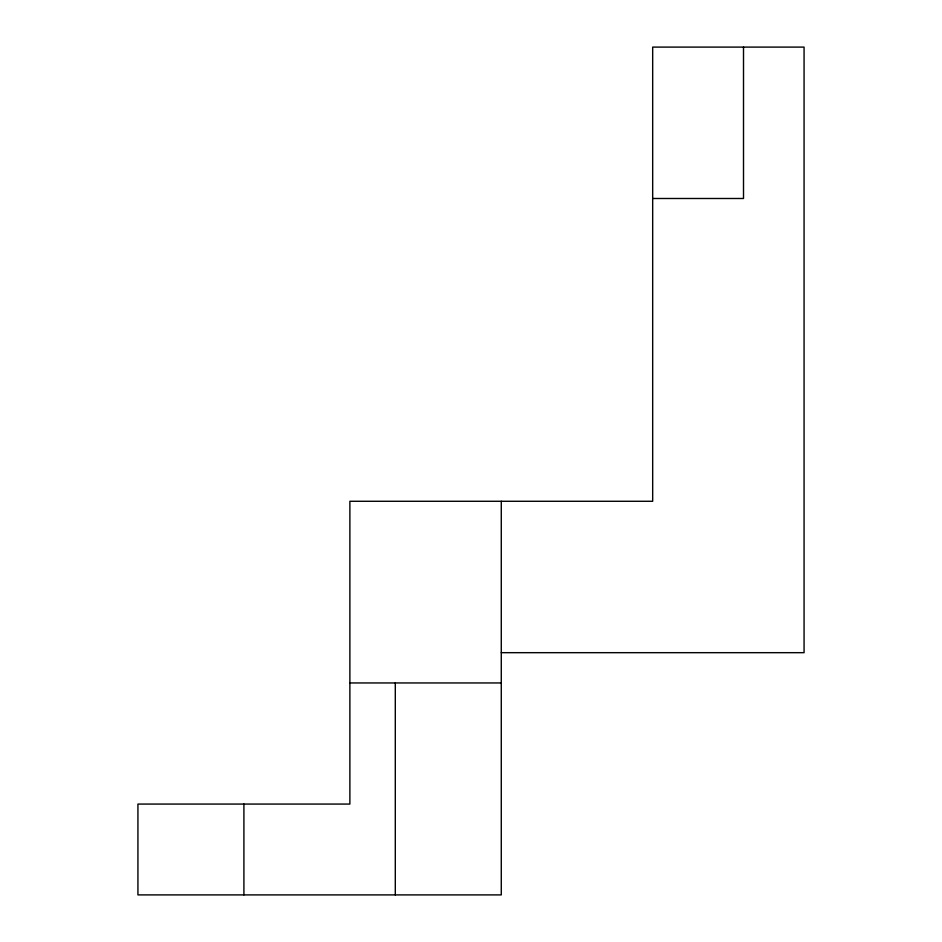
<?xml version="1.0" encoding="UTF-8"?>
<svg xmlns="http://www.w3.org/2000/svg" width="942" height="942" viewBox="0 0 942 942"><rect width="100%" height="100%" fill="white"/><g stroke="black" fill="none" stroke-linecap="round" stroke-linejoin="round"><path stroke-width="1.41" d="M652.676 198.491L743.509 198.491L743.509 47.1M501.274 652.676L804.068 652.676L804.068 47.1L652.676 47.1L652.676 501.274L349.882 501.274L349.882 804.068L137.932 804.068L137.932 894.9L501.274 894.9L501.274 501.274M349.882 682.95L501.274 682.95M395.299 682.95L395.299 894.9M243.907 804.068L243.907 894.9"/></g></svg>
